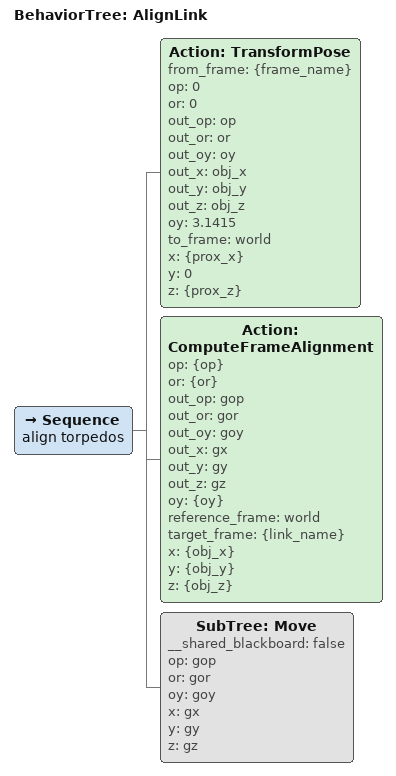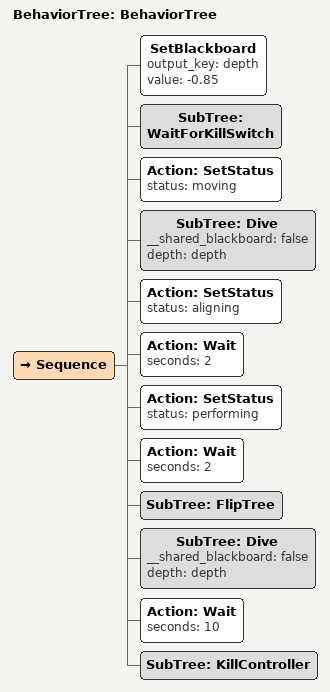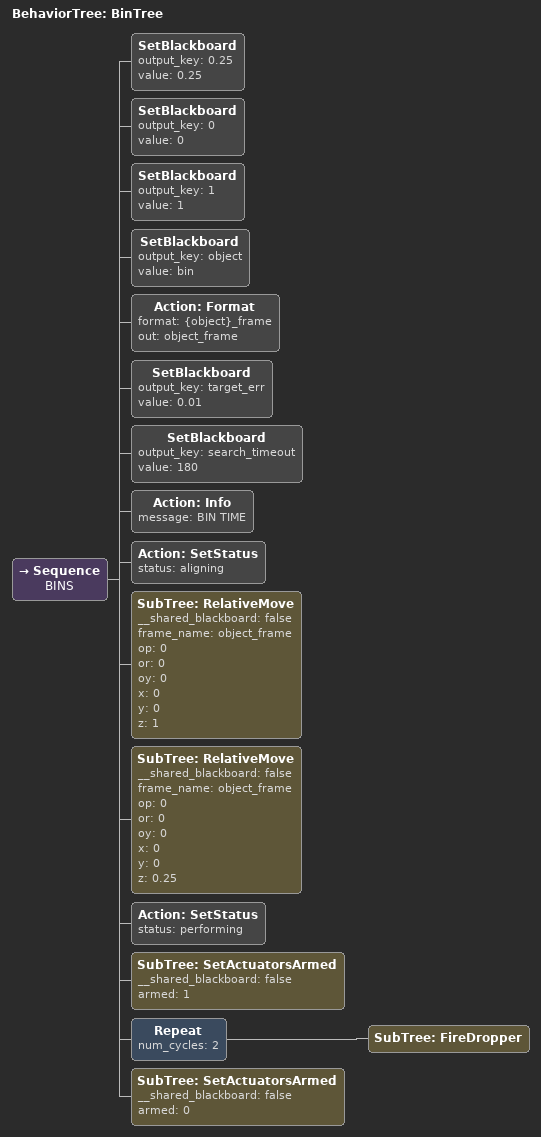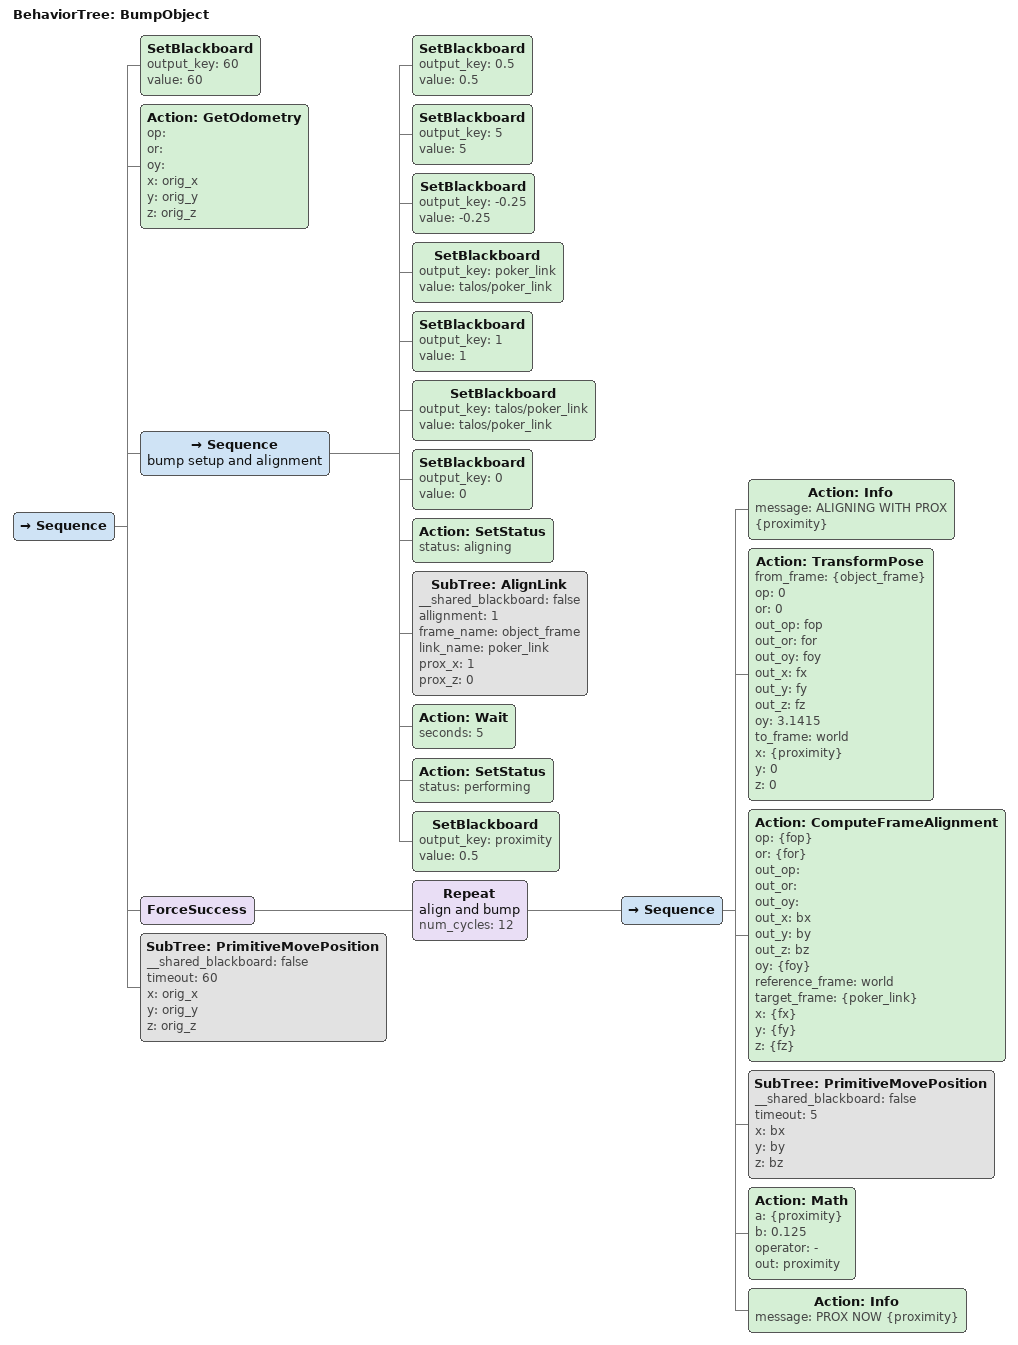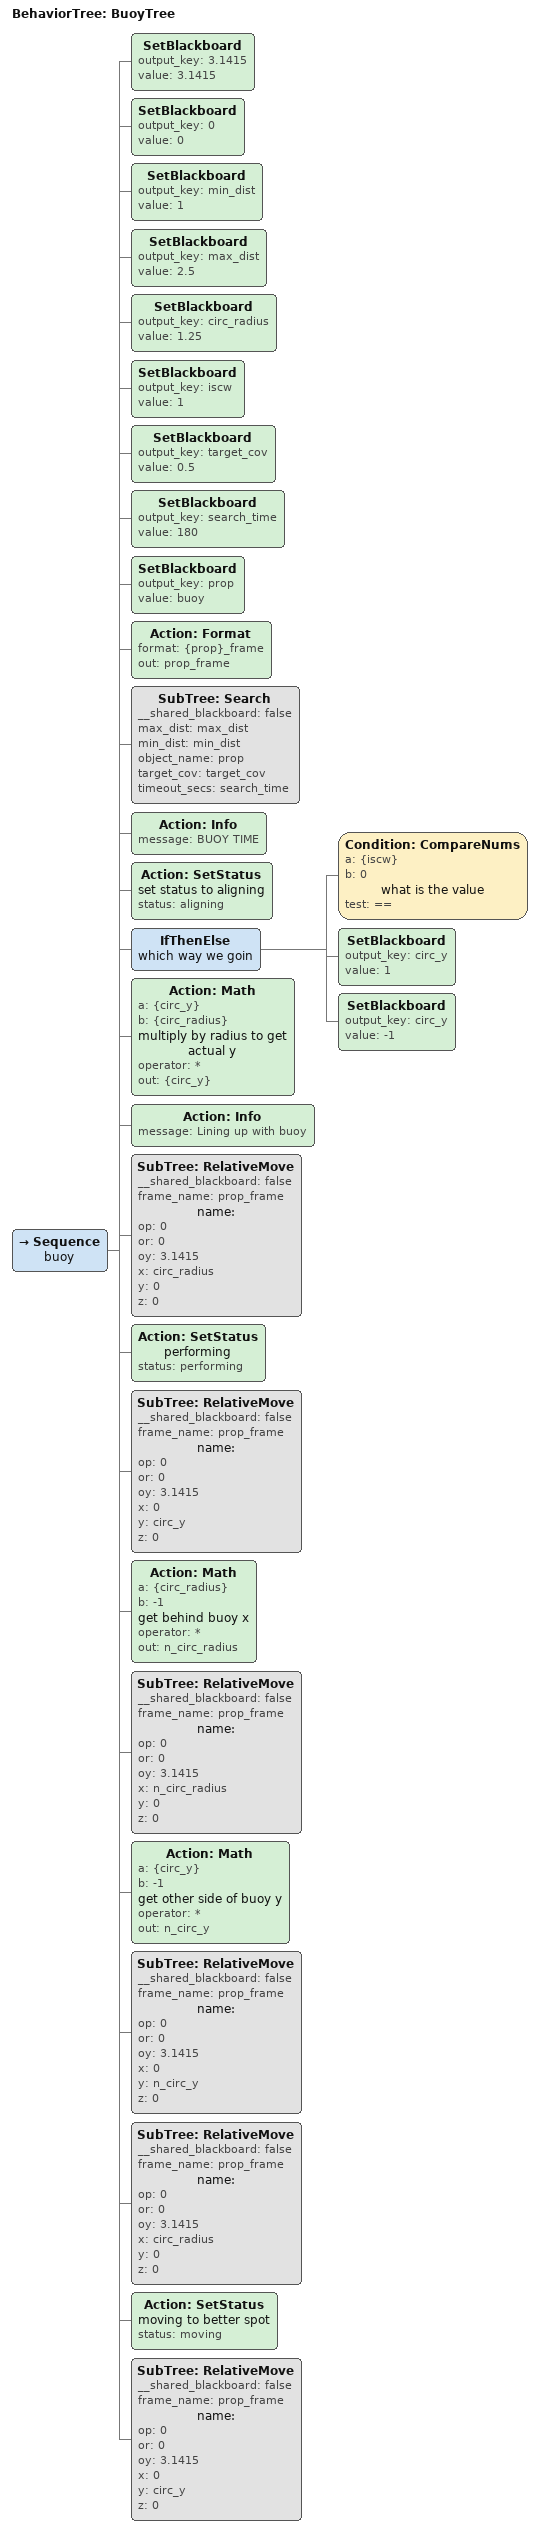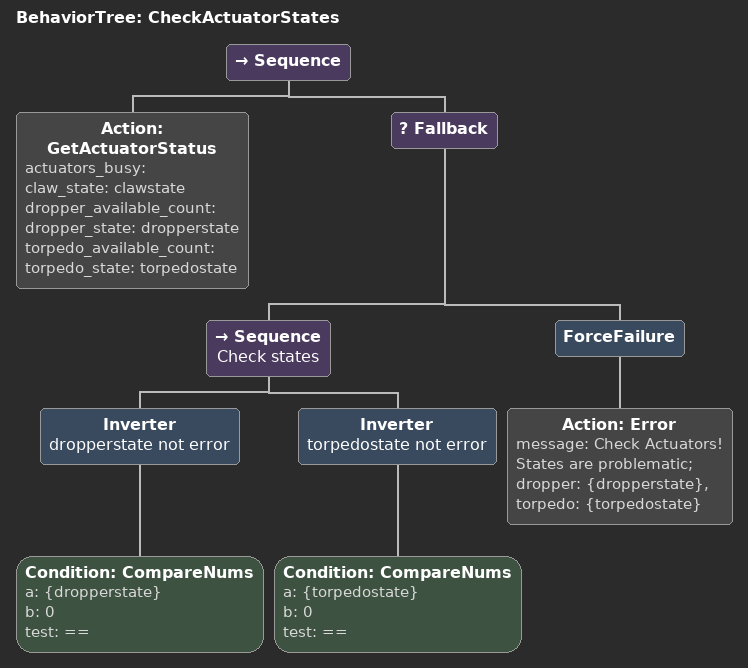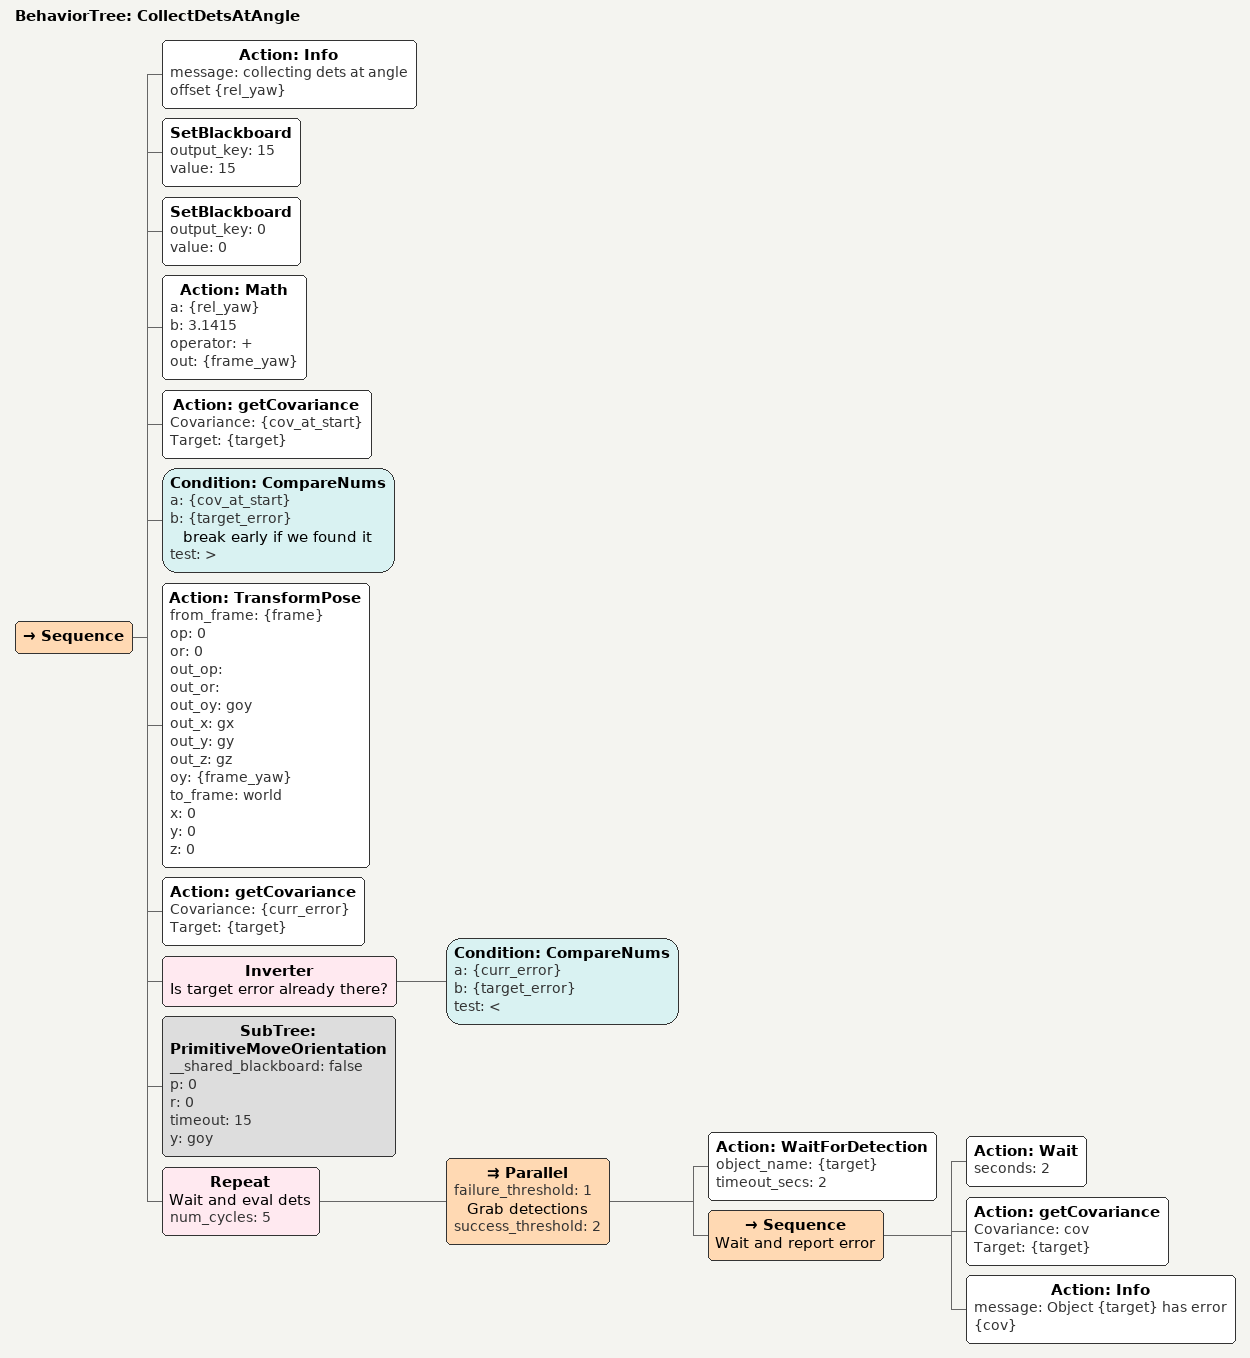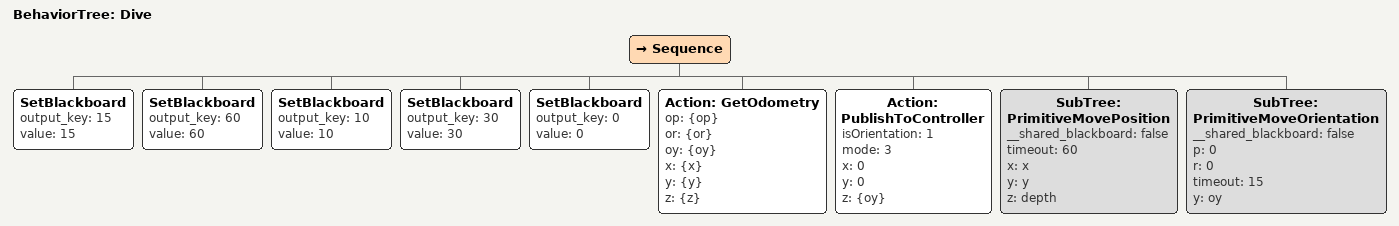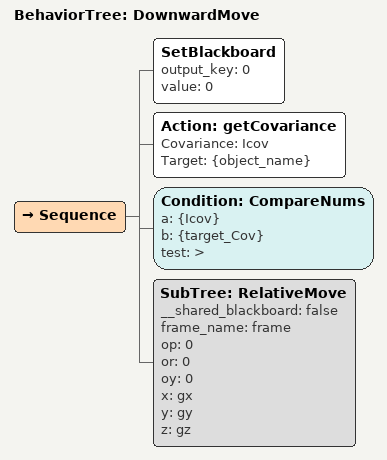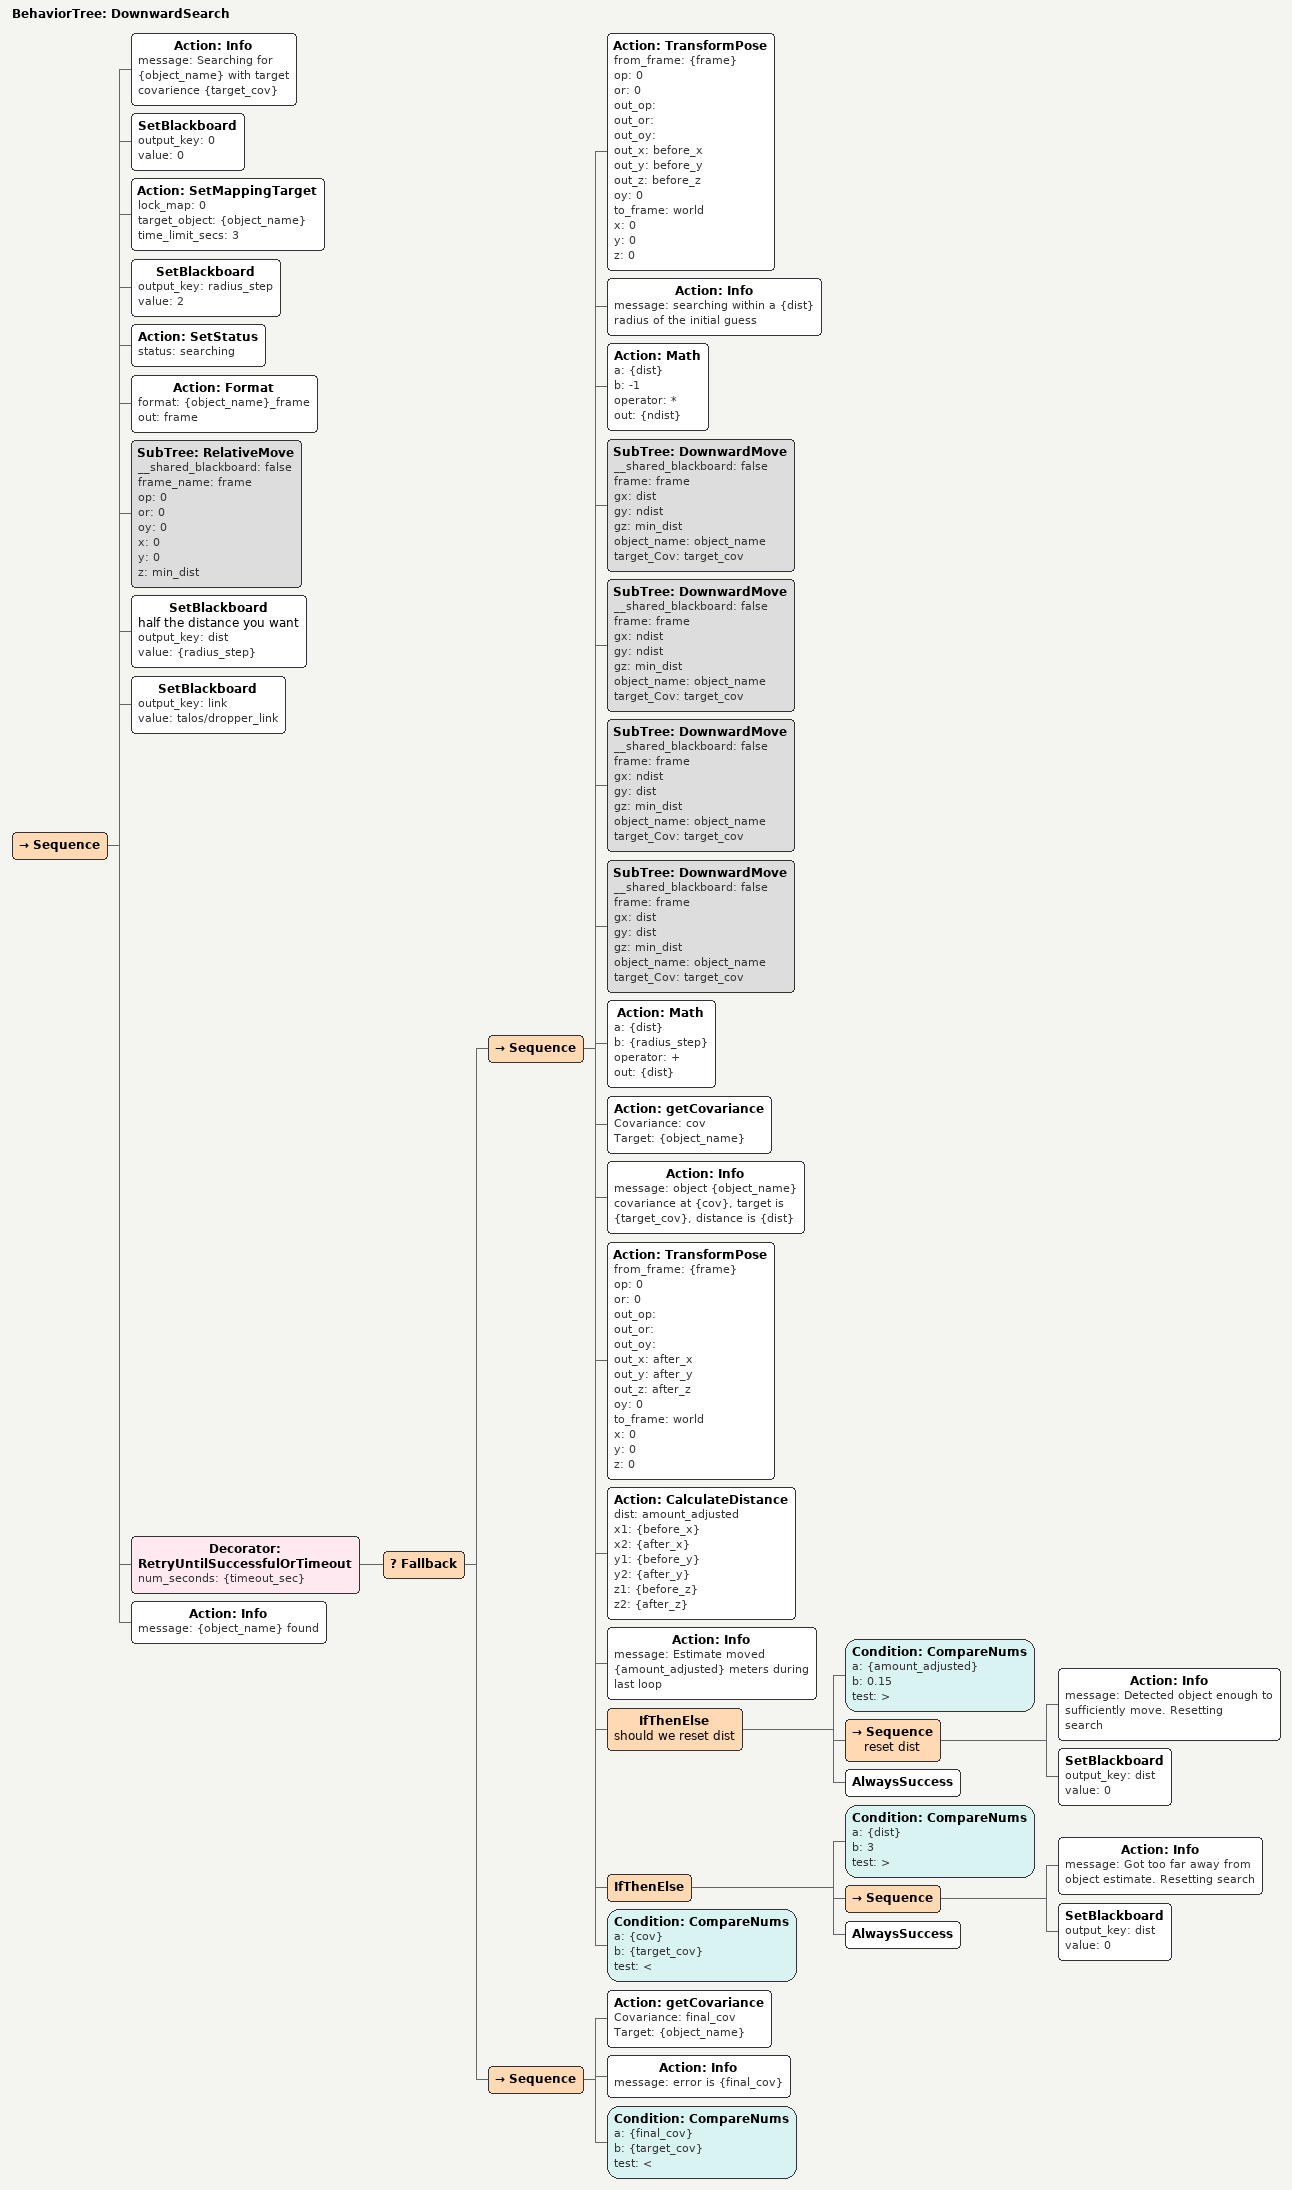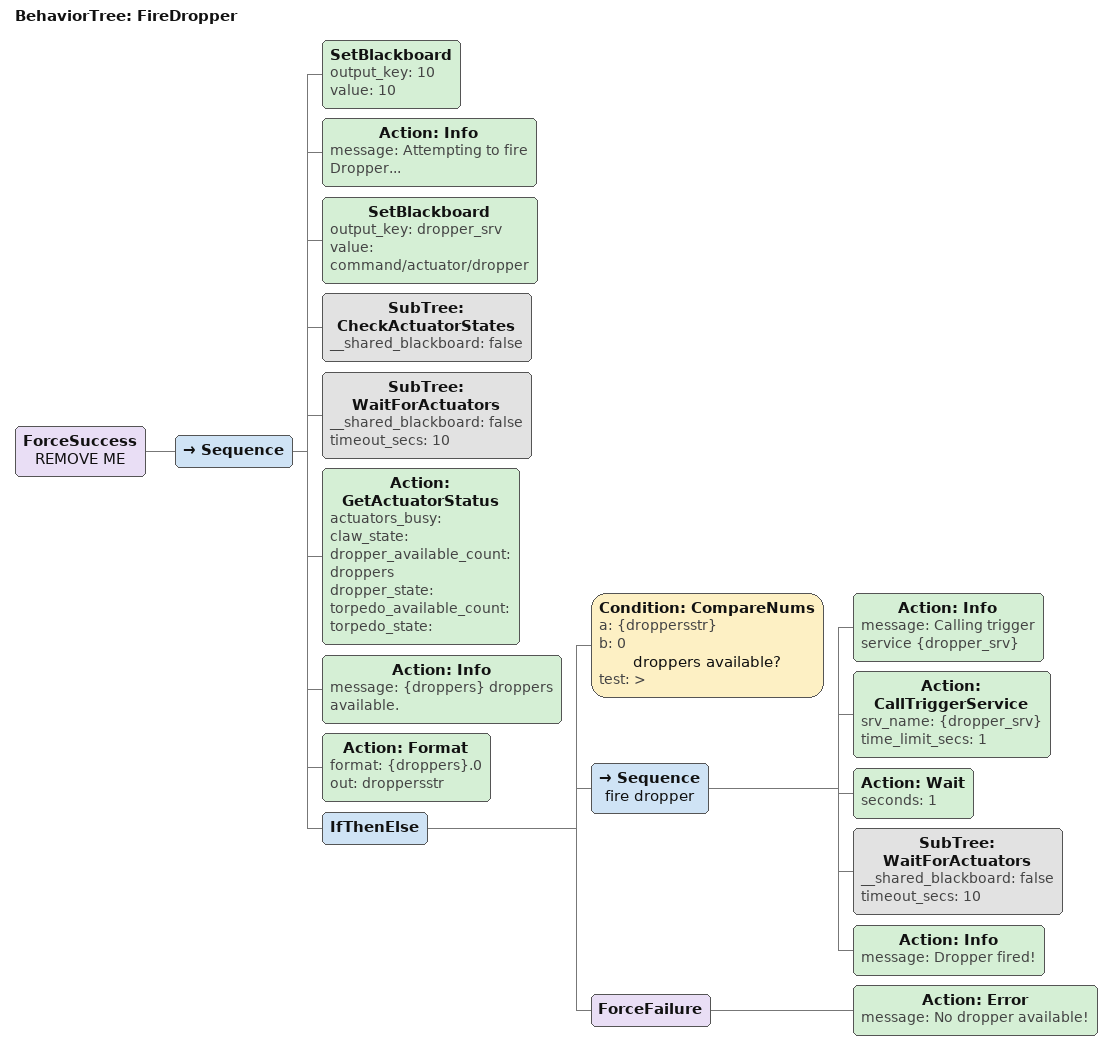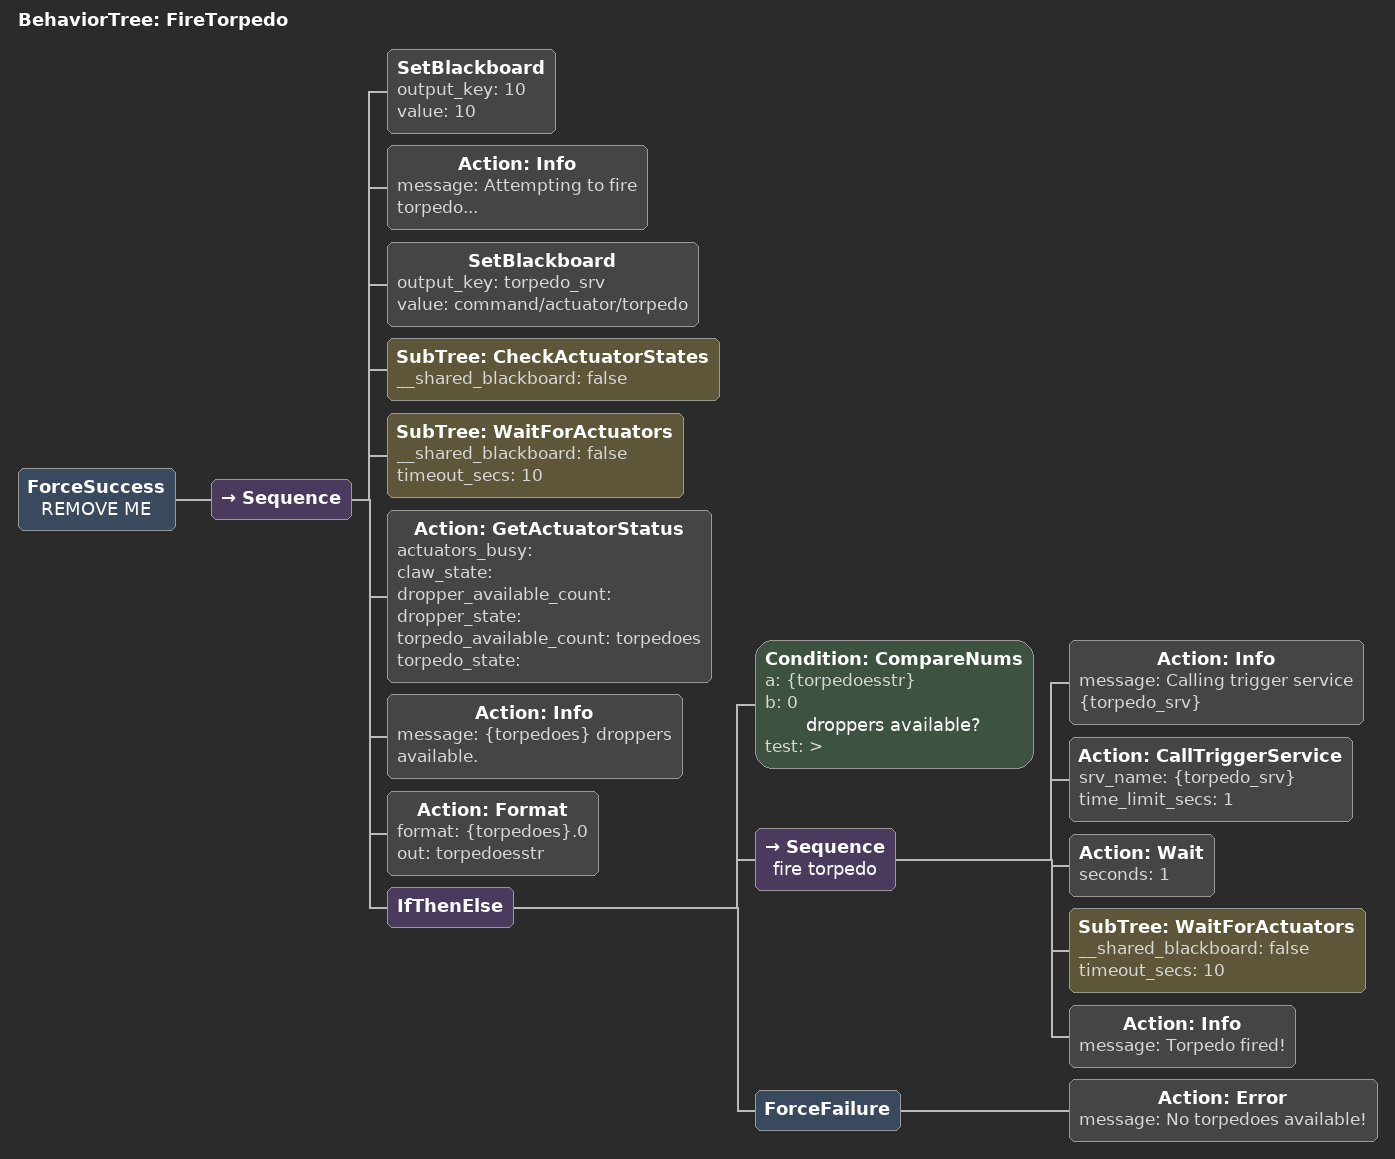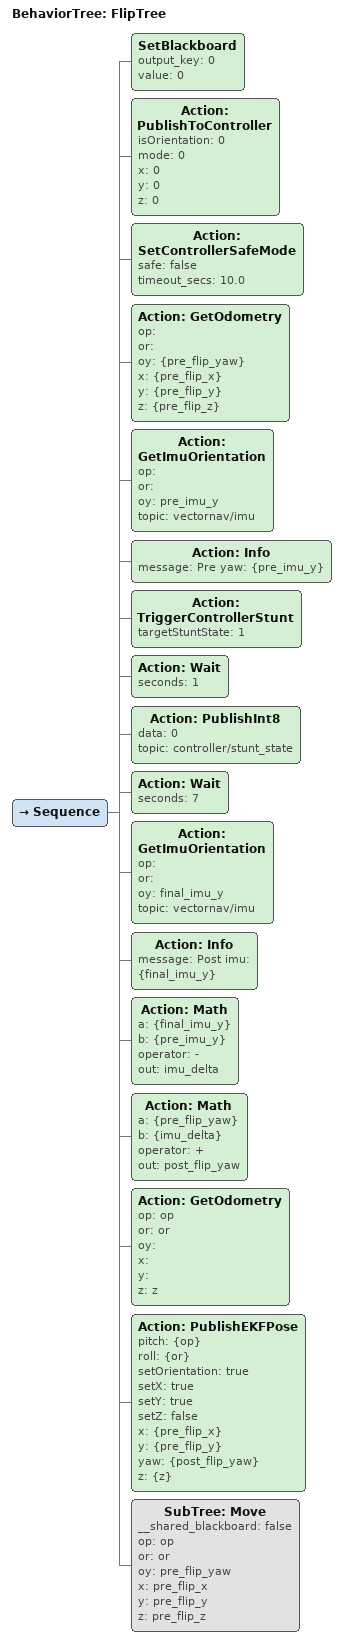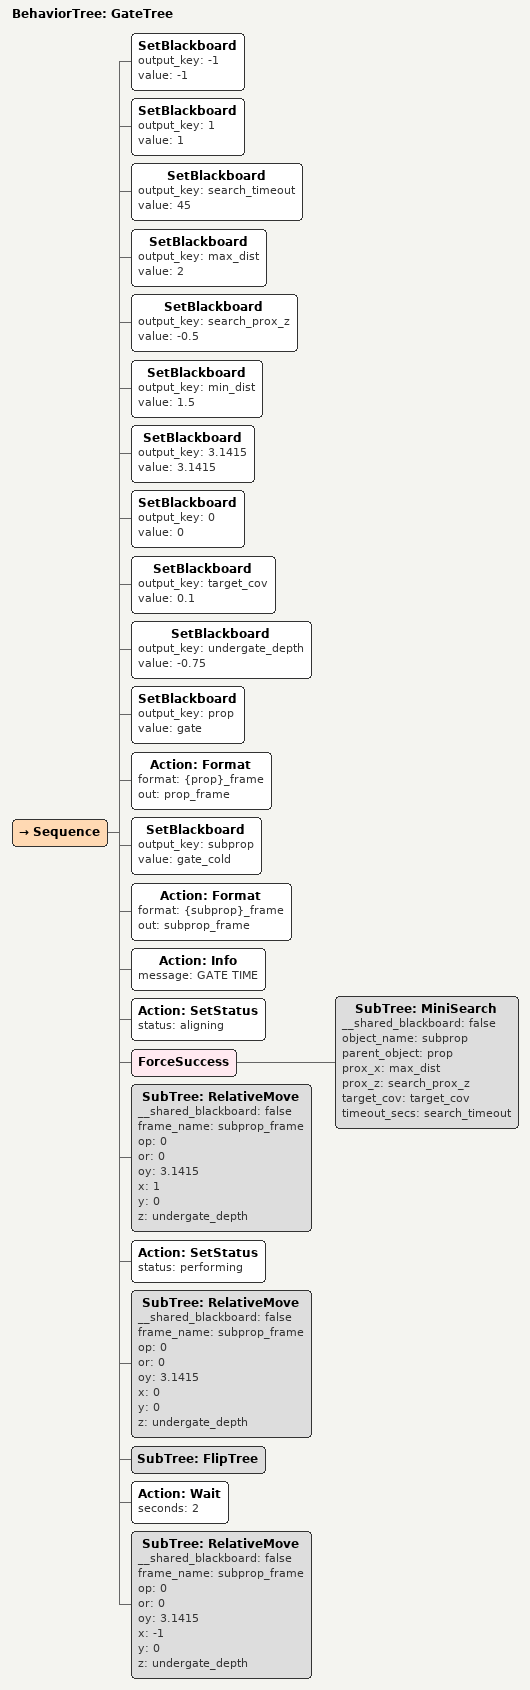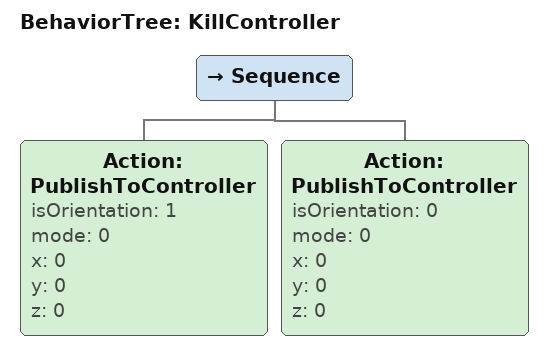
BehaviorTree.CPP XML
<BehaviorTree ID="AlignLink">
    <Sequence name="align torpedos">
        <Action ID="TransformPose" from_frame="{frame_name}" op="0" or="0" out_op="op" out_or="or" out_oy="oy" out_x="obj_x" out_y="obj_y" out_z="obj_z" oy="3.1415" to_frame="world" x="{prox_x}" y="0" z="{prox_z}"/>
        <Action ID="ComputeFrameAlignment" op="{op}" or="{or}" out_op="gop" out_or="gor" out_oy="goy" out_x="gx" out_y="gy" out_z="gz" oy="{oy}" reference_frame="world" target_frame="{link_name}" x="{obj_x}" y="{obj_y}" z="{obj_z}"/>
        <SubTree ID="Move" __shared_blackboard="false" op="gop" or="gor" oy="goy" x="gx" y="gy" z="gz"/>
    </Sequence>
</BehaviorTree>

<BehaviorTree ID="BehaviorTree">
    <Sequence>
        <SetBlackboard output_key="depth" value="-0.85"/>
        <SubTree ID="WaitForKillSwitch"/>
        <Action ID="SetStatus" status="moving"/>
        <SubTree ID="Dive" __shared_blackboard="false" depth="depth"/>
        <Action ID="SetStatus" status="aligning"/>
        <Action ID="Wait" seconds="2"/>
        <Action ID="SetStatus" status="performing"/>
        <Action ID="Wait" seconds="2"/>
        <SubTree ID="FlipTree"/>
        <SubTree ID="Dive" __shared_blackboard="false" depth="depth"/>
        <Action ID="Wait" seconds="10"/>
        <SubTree ID="KillController"/>
    </Sequence>
</BehaviorTree>

<BehaviorTree ID="BinTree">
    <Sequence name="BINS">
        <SetBlackboard output_key="0.25" value="0.25"/>
        <SetBlackboard output_key="0" value="0"/>
        <SetBlackboard output_key="1" value="1"/>
        <SetBlackboard output_key="object" value="bin"/>
        <Action ID="Format" format="{object}_frame" out="object_frame"/>
        <SetBlackboard output_key="target_err" value="0.01"/>
        <SetBlackboard output_key="search_timeout" value="180"/>
        <Action ID="Info" message="BIN TIME"/>
        <Action ID="SetStatus" status="aligning"/>
        <SubTree ID="RelativeMove" __shared_blackboard="false" frame_name="object_frame" op="0" or="0" oy="0" x="0" y="0" z="1"/>
        <SubTree ID="RelativeMove" __shared_blackboard="false" frame_name="object_frame" op="0" or="0" oy="0" x="0" y="0" z="0.25"/>
        <Action ID="SetStatus" status="performing"/>
        <SubTree ID="SetActuatorsArmed" __shared_blackboard="false" armed="1"/>
        <Repeat num_cycles="2">
            <SubTree ID="FireDropper"/>
        </Repeat>
        <SubTree ID="SetActuatorsArmed" __shared_blackboard="false" armed="0"/>
    </Sequence>
</BehaviorTree>

<BehaviorTree ID="BumpObject">
    <Sequence>
        <SetBlackboard output_key="60" value="60"/>
        <Action ID="GetOdometry" op="" or="" oy="" x="orig_x" y="orig_y" z="orig_z"/>
        <Sequence name="bump setup and alignment">
            <SetBlackboard output_key="0.5" value="0.5"/>
            <SetBlackboard output_key="5" value="5"/>
            <SetBlackboard output_key="-0.25" value="-0.25"/>
            <SetBlackboard output_key="poker_link" value="talos/poker_link"/>
            <SetBlackboard output_key="1" value="1"/>
            <SetBlackboard output_key="talos/poker_link" value="talos/poker_link"/>
            <SetBlackboard output_key="0" value="0"/>
            <Action ID="SetStatus" status="aligning"/>
            <SubTree ID="AlignLink" __shared_blackboard="false" allignment="1" frame_name="object_frame" link_name="poker_link" prox_x="1" prox_z="0"/>
            <Action ID="Wait" seconds="5"/>
            <Action ID="SetStatus" status="performing"/>
            <SetBlackboard output_key="proximity" value="0.5"/>
        </Sequence>
        <ForceSuccess>
            <Repeat name="align and bump" num_cycles="12">
                <Sequence>
                    <Action ID="Info" message="ALIGNING WITH PROX {proximity}"/>
                    <Action ID="TransformPose" from_frame="{object_frame}" op="0" or="0" out_op="fop" out_or="for" out_oy="foy" out_x="fx" out_y="fy" out_z="fz" oy="3.1415" to_frame="world" x="{proximity}" y="0" z="0"/>
                    <Action ID="ComputeFrameAlignment" op="{fop}" or="{for}" out_op="" out_or="" out_oy="" out_x="bx" out_y="by" out_z="bz" oy="{foy}" reference_frame="world" target_frame="{poker_link}" x="{fx}" y="{fy}" z="{fz}"/>
                    <SubTree ID="PrimitiveMovePosition" __shared_blackboard="false" timeout="5" x="bx" y="by" z="bz"/>
                    <Action ID="Math" a="{proximity}" b="0.125" operator="-" out="proximity"/>
                    <Action ID="Info" message="PROX NOW {proximity}"/>
                </Sequence>
            </Repeat>
        </ForceSuccess>
        <SubTree ID="PrimitiveMovePosition" __shared_blackboard="false" timeout="60" x="orig_x" y="orig_y" z="orig_z"/>
    </Sequence>
</BehaviorTree>

<BehaviorTree ID="BuoyTree">
    <Sequence name="buoy">
        <SetBlackboard output_key="3.1415" value="3.1415"/>
        <SetBlackboard output_key="0" value="0"/>
        <SetBlackboard output_key="min_dist" value="1"/>
        <SetBlackboard output_key="max_dist" value="2.5"/>
        <SetBlackboard output_key="circ_radius" value="1.25"/>
        <SetBlackboard output_key="iscw" value="1"/>
        <SetBlackboard output_key="target_cov" value="0.5"/>
        <SetBlackboard output_key="search_time" value="180"/>
        <SetBlackboard output_key="prop" value="buoy"/>
        <Action ID="Format" format="{prop}_frame" out="prop_frame"/>
        <SubTree ID="Search" __shared_blackboard="false" max_dist="max_dist" min_dist="min_dist" object_name="prop" target_cov="target_cov" timeout_secs="search_time"/>
        <Action ID="Info" message="BUOY TIME"/>
        <Action ID="SetStatus" name="set status to aligning" status="aligning"/>
        <IfThenElse name="which way we goin">
            <Condition ID="CompareNums" a="{iscw}" b="0" name="what is the value" test="=="/>
            <SetBlackboard output_key="circ_y" value="1"/>
            <SetBlackboard output_key="circ_y" value="-1"/>
        </IfThenElse>
        <Action ID="Math" a="{circ_y}" b="{circ_radius}" name="multiply by radius to get actual y" operator="*" out="{circ_y}"/>
        <Action ID="Info" message="Lining up with buoy"/>
        <SubTree ID="RelativeMove" __shared_blackboard="false" frame_name="prop_frame" name="" op="0" or="0" oy="3.1415" x="circ_radius" y="0" z="0"/>
        <Action ID="SetStatus" name="performing" status="performing"/>
        <SubTree ID="RelativeMove" __shared_blackboard="false" frame_name="prop_frame" name="" op="0" or="0" oy="3.1415" x="0" y="circ_y" z="0"/>
        <Action ID="Math" a="{circ_radius}" b="-1" name="get behind buoy x" operator="*" out="n_circ_radius"/>
        <SubTree ID="RelativeMove" __shared_blackboard="false" frame_name="prop_frame" name="" op="0" or="0" oy="3.1415" x="n_circ_radius" y="0" z="0"/>
        <Action ID="Math" a="{circ_y}" b="-1" name="get other side of buoy y" operator="*" out="n_circ_y"/>
        <SubTree ID="RelativeMove" __shared_blackboard="false" frame_name="prop_frame" name="" op="0" or="0" oy="3.1415" x="0" y="n_circ_y" z="0"/>
        <SubTree ID="RelativeMove" __shared_blackboard="false" frame_name="prop_frame" name="" op="0" or="0" oy="3.1415" x="circ_radius" y="0" z="0"/>
        <Action ID="SetStatus" name="moving to better spot" status="moving"/>
        <SubTree ID="RelativeMove" __shared_blackboard="false" frame_name="prop_frame" name="" op="0" or="0" oy="3.1415" x="0" y="circ_y" z="0"/>
    </Sequence>
</BehaviorTree>

<BehaviorTree ID="CheckActuatorStates">
    <Sequence>
        <Action ID="GetActuatorStatus" actuators_busy="" claw_state="clawstate" dropper_available_count="" dropper_state="dropperstate" torpedo_available_count="" torpedo_state="torpedostate"/>
        <Fallback>
            <Sequence name="Check states">
                <Inverter name="dropperstate not error">
                    <Condition ID="CompareNums" a="{dropperstate}" b="0" test="=="/>
                </Inverter>
                <Inverter name="torpedostate not error">
                    <Condition ID="CompareNums" a="{torpedostate}" b="0" test="=="/>
                </Inverter>
            </Sequence>
            <ForceFailure>
                <Action ID="Error" message="Check Actuators! States are problematic; dropper: {dropperstate}, torpedo: {torpedostate}"/>
            </ForceFailure>
        </Fallback>
    </Sequence>
</BehaviorTree>

<BehaviorTree ID="CollectDetsAtAngle">
    <Sequence>
        <Action ID="Info" message="collecting dets at angle offset {rel_yaw}"/>
        <SetBlackboard output_key="15" value="15"/>
        <SetBlackboard output_key="0" value="0"/>
        <Action ID="Math" a="{rel_yaw}" b="3.1415" operator="+" out="{frame_yaw}"/>
        <Action Covariance="{cov_at_start}" ID="getCovariance" Target="{target}"/>
        <Condition ID="CompareNums" a="{cov_at_start}" b="{target_error}" name="break early if we found it" test=">"/>
        <Action ID="TransformPose" from_frame="{frame}" op="0" or="0" out_op="" out_or="" out_oy="goy" out_x="gx" out_y="gy" out_z="gz" oy="{frame_yaw}" to_frame="world" x="0" y="0" z="0"/>
        <Action Covariance="{curr_error}" ID="getCovariance" Target="{target}"/>
        <Inverter name="Is target error already there?">
            <Condition ID="CompareNums" a="{curr_error}" b="{target_error}" test="&lt;"/>
        </Inverter>
        <SubTree ID="PrimitiveMoveOrientation" __shared_blackboard="false" p="0" r="0" timeout="15" y="goy"/>
        <Repeat name="Wait and eval dets" num_cycles="5">
            <Parallel failure_threshold="1" name="Grab detections" success_threshold="2">
                <Action ID="WaitForDetection" object_name="{target}" timeout_secs="2"/>
                <Sequence name="Wait and report error">
                    <Action ID="Wait" seconds="2"/>
                    <Action Covariance="cov" ID="getCovariance" Target="{target}"/>
                    <Action ID="Info" message="Object {target} has error  {cov}"/>
                </Sequence>
            </Parallel>
        </Repeat>
    </Sequence>
</BehaviorTree>

<BehaviorTree ID="Dive">
    <Sequence>
        <SetBlackboard output_key="15" value="15"/>
        <SetBlackboard output_key="60" value="60"/>
        <SetBlackboard output_key="10" value="10"/>
        <SetBlackboard output_key="30" value="30"/>
        <SetBlackboard output_key="0" value="0"/>
        <Action ID="GetOdometry" op="{op}" or="{or}" oy="{oy}" x="{x}" y="{y}" z="{z}"/>
        <Action ID="PublishToController" isOrientation="1" mode="3" x="0" y="0" z="{oy}"/>
        <SubTree ID="PrimitiveMovePosition" __shared_blackboard="false" timeout="60" x="x" y="y" z="depth"/>
        <SubTree ID="PrimitiveMoveOrientation" __shared_blackboard="false" p="0" r="0" timeout="15" y="oy"/>
    </Sequence>
</BehaviorTree>

<BehaviorTree ID="DownwardMove">
    <Sequence>
        <SetBlackboard output_key="0" value="0"/>
        <Action Covariance="Icov" ID="getCovariance" Target="{object_name}"/>
        <Condition ID="CompareNums" a="{Icov}" b="{target_Cov}" test=">"/>
        <SubTree ID="RelativeMove" __shared_blackboard="false" frame_name="frame" op="0" or="0" oy="0" x="gx" y="gy" z="gz"/>
    </Sequence>
</BehaviorTree>

<BehaviorTree ID="DownwardSearch">
    <Sequence>
        <Action ID="Info" message="Searching for {object_name} with target covarience {target_cov}"/>
        <SetBlackboard output_key="0" value="0"/>
        <Action ID="SetMappingTarget" lock_map="0" target_object="{object_name}" time_limit_secs="3"/>
        <SetBlackboard output_key="radius_step" value="2"/>
        <Action ID="SetStatus" status="searching"/>
        <Action ID="Format" format="{object_name}_frame" out="frame"/>
        <SubTree ID="RelativeMove" __shared_blackboard="false" frame_name="frame" op="0" or="0" oy="0" x="0" y="0" z="min_dist"/>
        <SetBlackboard name="half the distance you want" output_key="dist" value="{radius_step}"/>
        <SetBlackboard output_key="link" value="talos/dropper_link"/>
        <Decorator ID="RetryUntilSuccessfulOrTimeout" num_seconds="{timeout_sec}">
            <Fallback>
                <Sequence>
                    <Action ID="TransformPose" from_frame="{frame}" op="0" or="0" out_op="" out_or="" out_oy="" out_x="before_x" out_y="before_y" out_z="before_z" oy="0" to_frame="world" x="0" y="0" z="0"/>
                    <Action ID="Info" message="searching within a {dist} radius of the initial guess"/>
                    <Action ID="Math" a="{dist}" b="-1" operator="*" out="{ndist}"/>
                    <SubTree ID="DownwardMove" __shared_blackboard="false" frame="frame" gx="dist" gy="ndist" gz="min_dist" object_name="object_name" target_Cov="target_cov"/>
                    <SubTree ID="DownwardMove" __shared_blackboard="false" frame="frame" gx="ndist" gy="ndist" gz="min_dist" object_name="object_name" target_Cov="target_cov"/>
                    <SubTree ID="DownwardMove" __shared_blackboard="false" frame="frame" gx="ndist" gy="dist" gz="min_dist" object_name="object_name" target_Cov="target_cov"/>
                    <SubTree ID="DownwardMove" __shared_blackboard="false" frame="frame" gx="dist" gy="dist" gz="min_dist" object_name="object_name" target_Cov="target_cov"/>
                    <Action ID="Math" a="{dist}" b="{radius_step}" operator="+" out="{dist}"/>
                    <Action Covariance="cov" ID="getCovariance" Target="{object_name}"/>
                    <Action ID="Info" message="object {object_name} covariance at {cov}, target is {target_cov}, distance is {dist}"/>
                    <Action ID="TransformPose" from_frame="{frame}" op="0" or="0" out_op="" out_or="" out_oy="" out_x="after_x" out_y="after_y" out_z="after_z" oy="0" to_frame="world" x="0" y="0" z="0"/>
                    <Action ID="CalculateDistance" dist="amount_adjusted" x1="{before_x}" x2="{after_x}" y1="{before_y}" y2="{after_y}" z1="{before_z}" z2="{after_z}"/>
                    <Action ID="Info" message="Estimate moved {amount_adjusted} meters during last loop"/>
                    <IfThenElse name="should we reset dist">
                        <Condition ID="CompareNums" a="{amount_adjusted}" b="0.15" test=">"/>
                        <Sequence name="reset dist">
                            <Action ID="Info" message="Detected object enough to sufficiently move. Resetting search"/>
                            <SetBlackboard output_key="dist" value="0"/>
                        </Sequence>
                        <AlwaysSuccess/>
                    </IfThenElse>
                    <IfThenElse>
                        <Condition ID="CompareNums" a="{dist}" b="3" test=">"/>
                        <Sequence>
                            <Action ID="Info" message="Got too far away from object estimate. Resetting search"/>
                            <SetBlackboard output_key="dist" value="0"/>
                        </Sequence>
                        <AlwaysSuccess/>
                    </IfThenElse>
                    <Condition ID="CompareNums" a="{cov}" b="{target_cov}" test="&lt;"/>
                </Sequence>
                <Sequence>
                    <Action Covariance="final_cov" ID="getCovariance" Target="{object_name}"/>
                    <Action ID="Info" message="error is {final_cov}"/>
                    <Condition ID="CompareNums" a="{final_cov}" b="{target_cov}" test="&lt;"/>
                </Sequence>
            </Fallback>
        </Decorator>
        <Action ID="Info" message="{object_name} found"/>
    </Sequence>
</BehaviorTree>

<BehaviorTree ID="FireDropper">
    <ForceSuccess name="REMOVE ME">
        <Sequence>
            <SetBlackboard output_key="10" value="10"/>
            <Action ID="Info" message="Attempting to fire Dropper..."/>
            <SetBlackboard output_key="dropper_srv" value="command/actuator/dropper"/>
            <SubTree ID="CheckActuatorStates" __shared_blackboard="false"/>
            <SubTree ID="WaitForActuators" __shared_blackboard="false" timeout_secs="10"/>
            <Action ID="GetActuatorStatus" actuators_busy="" claw_state="" dropper_available_count="droppers" dropper_state="" torpedo_available_count="" torpedo_state=""/>
            <Action ID="Info" message="{droppers} droppers available."/>
            <Action ID="Format" format="{droppers}.0" out="droppersstr"/>
            <IfThenElse>
                <Condition ID="CompareNums" a="{droppersstr}" b="0" name="droppers available?" test=">"/>
                <Sequence name="fire dropper">
                    <Action ID="Info" message="Calling trigger service {dropper_srv}"/>
                    <Action ID="CallTriggerService" srv_name="{dropper_srv}" time_limit_secs="1"/>
                    <Action ID="Wait" seconds="1"/>
                    <SubTree ID="WaitForActuators" __shared_blackboard="false" timeout_secs="10"/>
                    <Action ID="Info" message="Dropper fired!"/>
                </Sequence>
                <ForceFailure>
                    <Action ID="Error" message="No dropper available!"/>
                </ForceFailure>
            </IfThenElse>
        </Sequence>
    </ForceSuccess>
</BehaviorTree>

<BehaviorTree ID="FireTorpedo">
    <ForceSuccess name="REMOVE ME">
        <Sequence>
            <SetBlackboard output_key="10" value="10"/>
            <Action ID="Info" message="Attempting to fire torpedo..."/>
            <SetBlackboard output_key="torpedo_srv" value="command/actuator/torpedo"/>
            <SubTree ID="CheckActuatorStates" __shared_blackboard="false"/>
            <SubTree ID="WaitForActuators" __shared_blackboard="false" timeout_secs="10"/>
            <Action ID="GetActuatorStatus" actuators_busy="" claw_state="" dropper_available_count="" dropper_state="" torpedo_available_count="torpedoes" torpedo_state=""/>
            <Action ID="Info" message="{torpedoes} droppers available."/>
            <Action ID="Format" format="{torpedoes}.0" out="torpedoesstr"/>
            <IfThenElse>
                <Condition ID="CompareNums" a="{torpedoesstr}" b="0" name="droppers available?" test=">"/>
                <Sequence name="fire torpedo">
                    <Action ID="Info" message="Calling trigger service {torpedo_srv}"/>
                    <Action ID="CallTriggerService" srv_name="{torpedo_srv}" time_limit_secs="1"/>
                    <Action ID="Wait" seconds="1"/>
                    <SubTree ID="WaitForActuators" __shared_blackboard="false" timeout_secs="10"/>
                    <Action ID="Info" message="Torpedo fired!"/>
                </Sequence>
                <ForceFailure>
                    <Action ID="Error" message="No torpedoes available!"/>
                </ForceFailure>
            </IfThenElse>
        </Sequence>
    </ForceSuccess>
</BehaviorTree>

<BehaviorTree ID="FlipTree">
    <Sequence>
        <SetBlackboard output_key="0" value="0"/>
        <Action ID="PublishToController" isOrientation="0" mode="0" x="0" y="0" z="0"/>
        <Action ID="SetControllerSafeMode" safe="false" timeout_secs="10.0"/>
        <Action ID="GetOdometry" op="" or="" oy="{pre_flip_yaw}" x="{pre_flip_x}" y="{pre_flip_y}" z="{pre_flip_z}"/>
        <Action ID="GetImuOrientation" op="" or="" oy="pre_imu_y" topic="vectornav/imu"/>
        <Action ID="Info" message="Pre yaw: {pre_imu_y}"/>
        <Action ID="TriggerControllerStunt" targetStuntState="1"/>
        <Action ID="Wait" seconds="1"/>
        <Action ID="PublishInt8" data="0" topic="controller/stunt_state"/>
        <Action ID="Wait" seconds="7"/>
        <Action ID="GetImuOrientation" op="" or="" oy="final_imu_y" topic="vectornav/imu"/>
        <Action ID="Info" message="Post imu: {final_imu_y}"/>
        <Action ID="Math" a="{final_imu_y}" b="{pre_imu_y}" operator="-" out="imu_delta"/>
        <Action ID="Math" a="{pre_flip_yaw}" b="{imu_delta}" operator="+" out="post_flip_yaw"/>
        <Action ID="GetOdometry" op="op" or="or" oy="" x="" y="" z="z"/>
        <Action ID="PublishEKFPose" pitch="{op}" roll="{or}" setOrientation="true" setX="true" setY="true" setZ="false" x="{pre_flip_x}" y="{pre_flip_y}" yaw="{post_flip_yaw}" z="{z}"/>
        <SubTree ID="Move" __shared_blackboard="false" op="op" or="or" oy="pre_flip_yaw" x="pre_flip_x" y="pre_flip_y" z="pre_flip_z"/>
    </Sequence>
</BehaviorTree>

<BehaviorTree ID="GateTree">
    <Sequence>
        <SetBlackboard output_key="-1" value="-1"/>
        <SetBlackboard output_key="1" value="1"/>
        <SetBlackboard output_key="search_timeout" value="45"/>
        <SetBlackboard output_key="max_dist" value="2"/>
        <SetBlackboard output_key="search_prox_z" value="-0.5"/>
        <SetBlackboard output_key="min_dist" value="1.5"/>
        <SetBlackboard output_key="3.1415" value="3.1415"/>
        <SetBlackboard output_key="0" value="0"/>
        <SetBlackboard output_key="target_cov" value="0.1"/>
        <SetBlackboard output_key="undergate_depth" value="-0.75"/>
        <SetBlackboard output_key="prop" value="gate"/>
        <Action ID="Format" format="{prop}_frame" out="prop_frame"/>
        <SetBlackboard output_key="subprop" value="gate_cold"/>
        <Action ID="Format" format="{subprop}_frame" out="subprop_frame"/>
        <Action ID="Info" message="GATE TIME"/>
        <Action ID="SetStatus" status="aligning"/>
        <ForceSuccess>
            <SubTree ID="MiniSearch" __shared_blackboard="false" object_name="subprop" parent_object="prop" prox_x="max_dist" prox_z="search_prox_z" target_cov="target_cov" timeout_secs="search_timeout"/>
        </ForceSuccess>
        <SubTree ID="RelativeMove" __shared_blackboard="false" frame_name="subprop_frame" op="0" or="0" oy="3.1415" x="1" y="0" z="undergate_depth"/>
        <Action ID="SetStatus" status="performing"/>
        <SubTree ID="RelativeMove" __shared_blackboard="false" frame_name="subprop_frame" op="0" or="0" oy="3.1415" x="0" y="0" z="undergate_depth"/>
        <SubTree ID="FlipTree"/>
        <Action ID="Wait" seconds="2"/>
        <SubTree ID="RelativeMove" __shared_blackboard="false" frame_name="subprop_frame" op="0" or="0" oy="3.1415" x="-1" y="0" z="undergate_depth"/>
    </Sequence>
</BehaviorTree>

<BehaviorTree ID="KillController">
    <Sequence>
        <Action ID="PublishToController" isOrientation="1" mode="0" x="0" y="0" z="0"/>
        <Action ID="PublishToController" isOrientation="0" mode="0" x="0" y="0" z="0"/>
    </Sequence>
</BehaviorTree>
